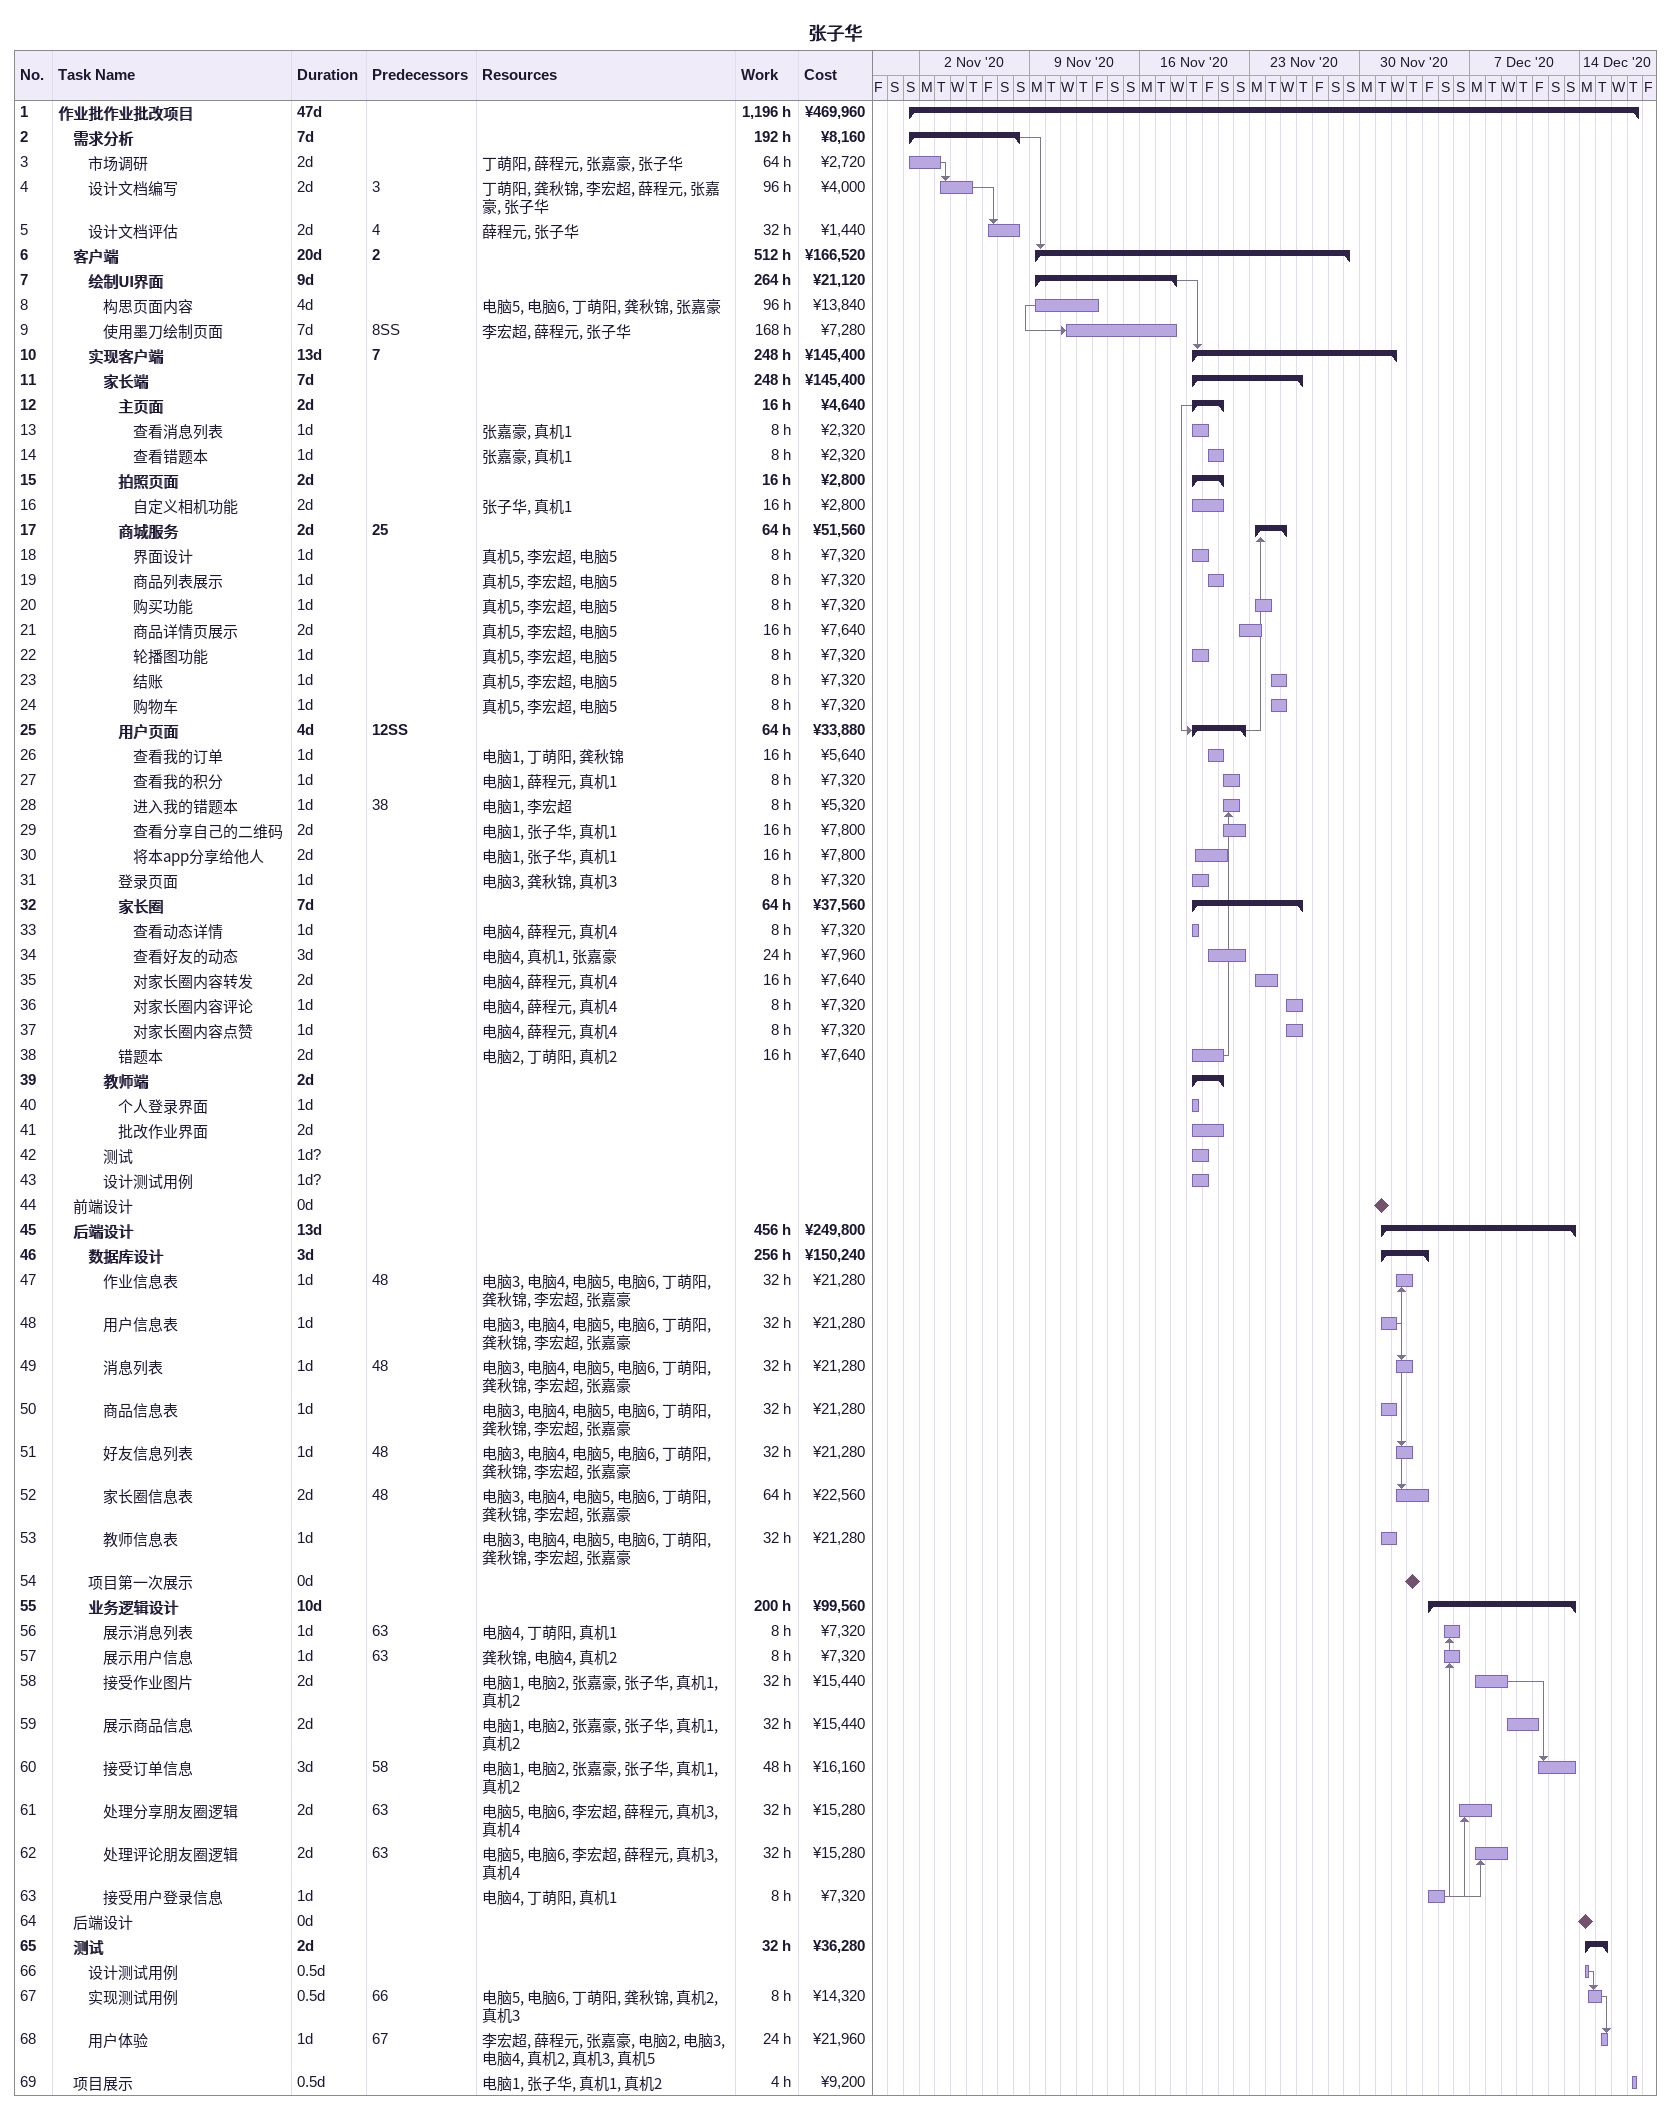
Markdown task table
张子华

| ID | Level | Task | Duration | Start | Finish | Predecessors | Resources | Work (h) | Cost (¥) |
|---|---|---|---|---|---|---|---|---|---|
| 1 | 1 | **作业批作业批改项目** | 47d | 2020-11-01 | 2020-12-17 |  |  | 1196 | 469960 |
| 2 | 2 | **需求分析** | 7d | 2020-11-01 | 2020-11-08 |  |  | 192 | 8160 |
| 3 | 3 | 市场调研 | 2d | 2020-11-01 | 2020-11-03 |  | 丁萌阳, 薛程元, 张嘉豪, 张子华 | 64 | 2720 |
| 4 | 3 | 设计文档编写 | 2d | 2020-11-03 | 2020-11-05 | 3 | 丁萌阳, 龚秋锦, 李宏超, 薛程元, 张嘉豪, 张子华 | 96 | 4000 |
| 5 | 3 | 设计文档评估 | 2d | 2020-11-06 | 2020-11-08 | 4 | 薛程元, 张子华 | 32 | 1440 |
| 6 | 2 | **客户端** | 20d | 2020-11-09 | 2020-11-29 | 2 |  | 512 | 166520 |
| 7 | 3 | **绘制UI界面** | 9d | 2020-11-09 | 2020-11-18 |  |  | 264 | 21120 |
| 8 | 4 | 构思页面内容 | 4d | 2020-11-09 | 2020-11-13 |  | 电脑5, 电脑6, 丁萌阳, 龚秋锦, 张嘉豪 | 96 | 13840 |
| 9 | 4 | 使用墨刀绘制页面 | 7d | 2020-11-11 | 2020-11-18 | 8SS | 李宏超, 薛程元, 张子华 | 168 | 7280 |
| 10 | 3 | **实现客户端** | 13d | 2020-11-19 | 2020-12-02 | 7 |  | 248 | 145400 |
| 11 | 4 | **家长端** | 7d | 2020-11-19 | 2020-11-26 |  |  | 248 | 145400 |
| 12 | 5 | **主页面** | 2d | 2020-11-19 | 2020-11-21 |  |  | 16 | 4640 |
| 13 | 6 | 查看消息列表 | 1d | 2020-11-19 | 2020-11-20 |  | 张嘉豪, 真机1 | 8 | 2320 |
| 14 | 6 | 查看错题本 | 1d | 2020-11-20 | 2020-11-21 |  | 张嘉豪, 真机1 | 8 | 2320 |
| 15 | 5 | **拍照页面** | 2d | 2020-11-19 | 2020-11-21 |  |  | 16 | 2800 |
| 16 | 6 | 自定义相机功能 | 2d | 2020-11-19 | 2020-11-21 |  | 张子华, 真机1 | 16 | 2800 |
| 17 | 5 | **商城服务** | 2d | 2020-11-23 | 2020-11-25 | 25 |  | 64 | 51560 |
| 18 | 6 | 界面设计 | 1d | 2020-11-19 | 2020-11-20 |  | 真机5, 李宏超, 电脑5 | 8 | 7320 |
| 19 | 6 | 商品列表展示 | 1d | 2020-11-20 | 2020-11-21 |  | 真机5, 李宏超, 电脑5 | 8 | 7320 |
| 20 | 6 | 购买功能 | 1d | 2020-11-23 | 2020-11-24 |  | 真机5, 李宏超, 电脑5 | 8 | 7320 |
| 21 | 6 | 商品详情页展示 | 2d | 2020-11-22 | 2020-11-23 |  | 真机5, 李宏超, 电脑5 | 16 | 7640 |
| 22 | 6 | 轮播图功能 | 1d | 2020-11-19 | 2020-11-20 |  | 真机5, 李宏超, 电脑5 | 8 | 7320 |
| 23 | 6 | 结账 | 1d | 2020-11-24 | 2020-11-25 |  | 真机5, 李宏超, 电脑5 | 8 | 7320 |
| 24 | 6 | 购物车 | 1d | 2020-11-24 | 2020-11-25 |  | 真机5, 李宏超, 电脑5 | 8 | 7320 |
| 25 | 5 | **用户页面** | 4d | 2020-11-19 | 2020-11-22 | 12SS |  | 64 | 33880 |
| 26 | 6 | 查看我的订单 | 1d | 2020-11-20 | 2020-11-21 |  | 电脑1, 丁萌阳, 龚秋锦 | 16 | 5640 |
| 27 | 6 | 查看我的积分 | 1d | 2020-11-21 | 2020-11-22 |  | 电脑1, 薛程元, 真机1 | 8 | 7320 |
| 28 | 6 | 进入我的错题本 | 1d | 2020-11-21 | 2020-11-22 | 38 | 电脑1, 李宏超 | 8 | 5320 |
| 29 | 6 | 查看分享自己的二维码 | 2d | 2020-11-21 | 2020-11-22 |  | 电脑1, 张子华, 真机1 | 16 | 7800 |
| 30 | 6 | 将本app分享给他人 | 2d | 2020-11-19 | 2020-11-21 |  | 电脑1, 张子华, 真机1 | 16 | 7800 |
| 31 | 5 | 登录页面 | 1d | 2020-11-19 | 2020-11-20 |  | 电脑3, 龚秋锦, 真机3 | 8 | 7320 |
| 32 | 5 | **家长圈** | 7d | 2020-11-19 | 2020-11-26 |  |  | 64 | 37560 |
| 33 | 6 | 查看动态详情 | 1d | 2020-11-19 | 2020-11-19 |  | 电脑4, 薛程元, 真机4 | 8 | 7320 |
| 34 | 6 | 查看好友的动态 | 3d | 2020-11-20 | 2020-11-22 |  | 电脑4, 真机1, 张嘉豪 | 24 | 7960 |
| 35 | 6 | 对家长圈内容转发 | 2d | 2020-11-23 | 2020-11-24 |  | 电脑4, 薛程元, 真机4 | 16 | 7640 |
| 36 | 6 | 对家长圈内容评论 | 1d | 2020-11-25 | 2020-11-26 |  | 电脑4, 薛程元, 真机4 | 8 | 7320 |
| 37 | 6 | 对家长圈内容点赞 | 1d | 2020-11-25 | 2020-11-26 |  | 电脑4, 薛程元, 真机4 | 8 | 7320 |
| 38 | 5 | 错题本 | 2d | 2020-11-19 | 2020-11-21 |  | 电脑2, 丁萌阳, 真机2 | 16 | 7640 |
| 39 | 4 | **教师端** | 2d | 2020-11-19 | 2020-11-21 |  |  |  |  |
| 40 | 5 | 个人登录界面 | 1d | 2020-11-19 | 2020-11-19 |  |  |  |  |
| 41 | 5 | 批改作业界面 | 2d | 2020-11-19 | 2020-11-21 |  |  |  |  |
| 42 | 4 | 测试 | 1d? | 2020-11-19 | 2020-11-20 |  |  |  |  |
| 43 | 4 | 设计测试用例 | 1d? | 2020-11-19 | 2020-11-20 |  |  |  |  |
| 44 | 2 | 前端设计 | 0d | 2020-12-01 | 2020-12-01 |  |  |  |  |
| 45 | 2 | **后端设计** | 13d | 2020-12-01 | 2020-12-13 |  |  | 456 | 249800 |
| 46 | 3 | **数据库设计** | 3d | 2020-12-01 | 2020-12-04 |  |  | 256 | 150240 |
| 47 | 4 | 作业信息表 | 1d | 2020-12-02 | 2020-12-03 | 48 | 电脑3, 电脑4, 电脑5, 电脑6, 丁萌阳, 龚秋锦, 李宏超, 张嘉豪 | 32 | 21280 |
| 48 | 4 | 用户信息表 | 1d | 2020-12-01 | 2020-12-02 |  | 电脑3, 电脑4, 电脑5, 电脑6, 丁萌阳, 龚秋锦, 李宏超, 张嘉豪 | 32 | 21280 |
| 49 | 4 | 消息列表 | 1d | 2020-12-02 | 2020-12-03 | 48 | 电脑3, 电脑4, 电脑5, 电脑6, 丁萌阳, 龚秋锦, 李宏超, 张嘉豪 | 32 | 21280 |
| 50 | 4 | 商品信息表 | 1d | 2020-12-01 | 2020-12-02 |  | 电脑3, 电脑4, 电脑5, 电脑6, 丁萌阳, 龚秋锦, 李宏超, 张嘉豪 | 32 | 21280 |
| 51 | 4 | 好友信息列表 | 1d | 2020-12-02 | 2020-12-03 | 48 | 电脑3, 电脑4, 电脑5, 电脑6, 丁萌阳, 龚秋锦, 李宏超, 张嘉豪 | 32 | 21280 |
| 52 | 4 | 家长圈信息表 | 2d | 2020-12-02 | 2020-12-04 | 48 | 电脑3, 电脑4, 电脑5, 电脑6, 丁萌阳, 龚秋锦, 李宏超, 张嘉豪 | 64 | 22560 |
| 53 | 4 | 教师信息表 | 1d | 2020-12-01 | 2020-12-02 |  | 电脑3, 电脑4, 电脑5, 电脑6, 丁萌阳, 龚秋锦, 李宏超, 张嘉豪 | 32 | 21280 |
| 54 | 3 | 项目第一次展示 | 0d | 2020-12-03 | 2020-12-03 |  |  |  |  |
| 55 | 3 | **业务逻辑设计** | 10d | 2020-12-04 | 2020-12-13 |  |  | 200 | 99560 |
| 56 | 4 | 展示消息列表 | 1d | 2020-12-05 | 2020-12-06 | 63 | 电脑4, 丁萌阳, 真机1 | 8 | 7320 |
| 57 | 4 | 展示用户信息 | 1d | 2020-12-05 | 2020-12-06 | 63 | 龚秋锦, 电脑4, 真机2 | 8 | 7320 |
| 58 | 4 | 接受作业图片 | 2d | 2020-12-07 | 2020-12-09 |  | 电脑1, 电脑2, 张嘉豪, 张子华, 真机1, 真机2 | 32 | 15440 |
| 59 | 4 | 展示商品信息 | 2d | 2020-12-09 | 2020-12-11 |  | 电脑1, 电脑2, 张嘉豪, 张子华, 真机1, 真机2 | 32 | 15440 |
| 60 | 4 | 接受订单信息 | 3d | 2020-12-11 | 2020-12-13 | 58 | 电脑1, 电脑2, 张嘉豪, 张子华, 真机1, 真机2 | 48 | 16160 |
| 61 | 4 | 处理分享朋友圈逻辑 | 2d | 2020-12-06 | 2020-12-08 | 63 | 电脑5, 电脑6, 李宏超, 薛程元, 真机3, 真机4 | 32 | 15280 |
| 62 | 4 | 处理评论朋友圈逻辑 | 2d | 2020-12-07 | 2020-12-09 | 63 | 电脑5, 电脑6, 李宏超, 薛程元, 真机3, 真机4 | 32 | 15280 |
| 63 | 4 | 接受用户登录信息 | 1d | 2020-12-04 | 2020-12-05 |  | 电脑4, 丁萌阳, 真机1 | 8 | 7320 |
| 64 | 2 | 后端设计 | 0d | 2020-12-14 | 2020-12-14 |  |  |  |  |
| 65 | 2 | **测试** | 2d | 2020-12-14 | 2020-12-15 |  |  | 32 | 36280 |
| 66 | 3 | 设计测试用例 | 0.5d | 2020-12-14 | 2020-12-14 |  |  |  |  |
| 67 | 3 | 实现测试用例 | 0.5d | 2020-12-14 | 2020-12-15 | 66 | 电脑5, 电脑6, 丁萌阳, 龚秋锦, 真机2, 真机3 | 8 | 14320 |
| 68 | 3 | 用户体验 | 1d | 2020-12-15 | 2020-12-15 | 67 | 李宏超, 薛程元, 张嘉豪, 电脑2, 电脑3, 电脑4, 真机2, 真机3, 真机5 | 24 | 21960 |
| 69 | 2 | 项目展示 | 0.5d | 2020-12-17 | 2020-12-17 |  | 电脑1, 张子华, 真机1, 真机2 | 4 | 9200 |
